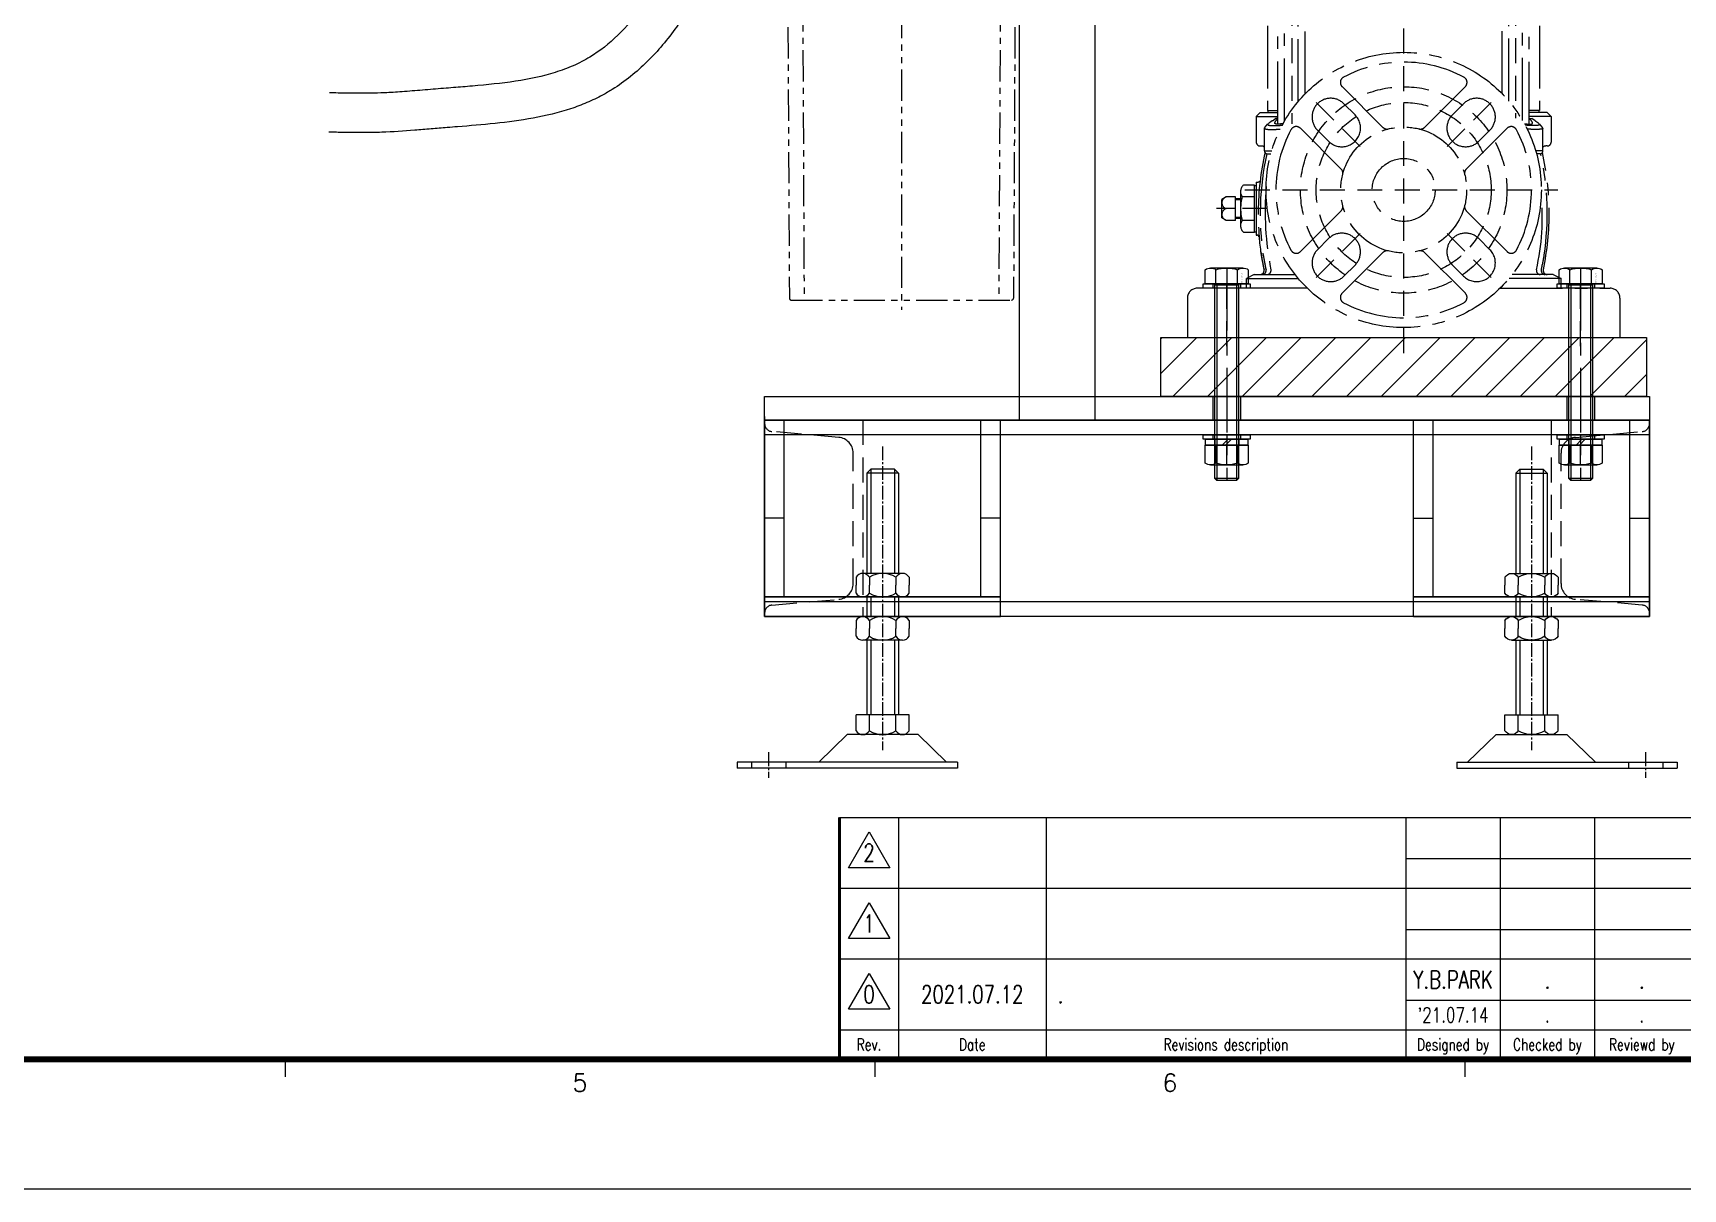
# Model space of a CAD drawing. Header units: millimetres. Extents: x 0 to 37514, y 0 to 8910.
# Drawn here: x 36159 to 36998, y 0 to 588 of the extents above; entities that cross this region are included whole.
import ezdxf
from ezdxf.enums import TextEntityAlignment as Align

# ---------------------------------------------------------------- set-up
doc = ezdxf.new("R2010")
doc.units = ezdxf.units.MM
for name, pattern in [('CENTER', [50.8, 31.75, -6.35, 6.35, -6.35]), ('CENTER1', [10, 7, -1, 1, -1]), ('DASHED', [19.05, 12.7, -6.35]), ('HIDDEN', [9.525, 6.35, -3.175]), ('HIDDEN2', [4.7625, 3.175, -1.5875]), ('HIDDENX2', [19.05, 12.7, -6.35]), ('PHANTOM2', [31.75, 15.875, -3.175, 3.175, -3.175, 3.175, -3.175])]:
    doc.linetypes.add(name, pattern=pattern)
for name, color, linetype in [('1', 1, 'CENTER'), ('2', 2, 'DASHED'), ('BOM-T', 4, 'Continuous'), ('CENTER', 1, 'CENTER'), ('CL', 1, 'CENTER'), ('HIDDEN', 2, 'HIDDEN'), ('SHEET', 3, 'Continuous'), ('THIN', 3, 'Continuous')]:
    doc.layers.add(name, color=color, linetype=linetype)
doc.layers.add('외형선', color=3, linetype='Continuous', lineweight=30)
doc.styles.add('HYUNDAI-STEEL', font='romans.shx', dxfattribs={"width": 0.75, "bigfont": 'whgtxt.shx'})
doc.styles.get("Standard").update_dxf_attribs({"font": 'ISOCP.SHX', "bigfont": 'WHGTXT.SHX'})

# ---------------------------------------------------------------- blocks, each defined once
blk = doc.blocks.new('A$C5A5F5954')
at = {"layer": '1'}
for p, q in [((-174, 108.59), (-174, 260.98)), ((-170.54, 110.14), (-170.54, 260.98)), ((-163.61, 120.01), (-163.61, 260.98)), ((-160.15, 123.84), (-160.15, 260.98)), ((-60, 123.99), (-60, 260.98)), ((-56.54, 120.19), (-56.54, 260.98)), ((-49.61, 110.4), (-49.61, 260.98)), ((-46.15, 108.47), (-46.15, 260.98)), ((-179.27, 260), (-179.27, 115.35)), ((-40.87, 260), (-40.87, 115.35)), ((-141.35, 127.56), (-120.62, 106.83)), ((-78.65, 127.56), (-99.38, 106.83)), ((-140.41, 118.84), (-134.75, 113.18)), ((-79.59, 118.84), (-85.25, 113.18)), ((-183, 114.35), (-185, 112.35)), ((-185, 112.35), (-185, 99.35)), ((-185, 112.35), (-174, 112.35)), ((-183, 114.35), (-174, 114.35)), ((-179.27, 115.35), (-174, 115.35)), ((-178.97, 114.35), (-178.97, 115.35)), ((-176.8, 110.23), (-175.16, 111.35)), ((-174, 111.35), (-175.16, 111.35)), ((-46.16, 111.35), (-44.84, 111.35)), ((-40.87, 115.35), (-46.15, 115.35)), ((-37, 114.35), (-46.15, 114.35)), ((-35, 112.35), (-46.15, 112.35)), ((-43.2, 110.23), (-44.84, 111.35)), ((-41.07, 114.35), (-41.07, 115.35)), ((-35, 112.35), (-37, 114.35)), ((-35, 112.35), (-35, 99.35)), ((-180.82, 94.85), (-180.82, 106.41)), ((-180.73, 106.6), (-179.05, 108.59)), ((-162.56, 106.35), (-141.83, 85.62)), ((-153.84, 105.41), (-148.18, 99.75)), ((-57.44, 106.35), (-78.17, 85.62)), ((-66.16, 105.41), (-71.82, 99.75)), ((-39.27, 106.6), (-40.95, 108.59)), ((-39.18, 94.85), (-39.18, 106.41)), ((-183, 97.35), (-182.25, 97.35)), ((-180.82, 94.85), (-177.13, 94.85)), ((-179.32, 93.35), (-177.55, 93.35)), ((-39.18, 94.85), (-42.87, 94.85)), ((-40.68, 93.35), (-42.45, 93.35)), ((-37, 97.35), (-37.75, 97.35)), ((-185.96, 77.5), (-191.44, 77.5)), ((-185.96, 53.5), (-185.96, 77.5)), ((-185.96, 77.25), (-185, 77.25)), ((-185, 79), (-185, 52)), ((-185, 79), (-184.35, 79)), ((-200.33, 71.5), (-202.46, 70.1)), ((-202.46, 60.9), (-202.46, 70.1)), ((-195.46, 71.5), (-200.33, 71.5)), ((-195.46, 59.5), (-195.46, 71.5)), ((-192.96, 70.5), (-195.46, 70.5)), ((-192.96, 70), (-195.46, 70)), ((-192.96, 74.59), (-192.96, 56.41)), ((-185.96, 71.5), (-192.12, 71.5)), ((-200.33, 59.5), (-202.46, 60.9)), ((-195.46, 59.5), (-200.33, 59.5)), ((-195.46, 65.5), (-200.28, 65.5)), ((-192.96, 61), (-195.46, 61)), ((-192.96, 60.5), (-195.46, 60.5)), ((-185.96, 59.5), (-192.12, 59.5)), ((-162.56, 43.65), (-141.83, 64.38)), ((-57.44, 43.65), (-78.17, 64.38)), ((-191.44, 53.5), (-185.96, 53.5)), ((-185.96, 53.75), (-185, 53.75)), ((-185, 52), (-184.59, 52)), ((-153.84, 44.59), (-148.18, 50.25)), ((-141.35, 22.44), (-120.62, 43.17)), ((-78.65, 22.44), (-99.38, 43.17)), ((-66.16, 44.59), (-71.82, 50.25)), ((-140.41, 31.16), (-134.75, 36.82)), ((-79.59, 31.16), (-85.25, 36.82)), ((-186, 32), (-190, 30)), ((-190, 25), (-190, 30)), ((-190, 30), (-163.62, 30)), ((-186, 32), (-165.24, 32)), ((-30, 30), (-56.38, 30)), ((-34, 32), (-54.76, 32)), ((-34, 32), (-30, 30)), ((-30, 25), (-30, 30)), ((-220, 20), (-220, 0)), ((-158.99, 25), (-215, 25)), ((-61.01, 25), (-5, 25)), ((0, 20), (0, 0)), ((-220, 0), (0, 0))]:
    blk.add_line(p, q, dxfattribs=at)
for radius in [70, 32, 16]:
    blk.add_circle((-110, 75), radius, dxfattribs=at)
for centre, radius, start, end in [((-110, 75), 65, 61.87727, 118.12273), ((-139.22, 129.68), 3, 118.12273, 225), ((-80.78, 129.68), 3, 315, 61.87727), ((-147.12, 112.12), 9.5, 45, 225), ((-72.88, 112.12), 9.5, 315, 135), ((-141.47, 106.47), 9.5, 225, 45), ((-78.53, 106.47), 9.5, 135, 315), ((-110, 75), 65, 151.87727, 208.12273), ((-164.68, 104.22), 3, 45, 151.87727), ((-118.5, 108.95), 3, 225, 284.05028), ((-101.5, 108.95), 3, 255.94972, 315), ((-55.32, 104.22), 3, 28.12273, 135), ((-110, 75), 65, 331.87727, 28.12273), ((-183, 99.35), 2, 180, 270), ((-44.6, 63.09), 139.4, 167.2013, 191.8596), ((-40.13, 62.76), 142.85, 167.61959, 188.44108), ((-182.25, 95.35), 2, 44.19576, 90), ((-179.32, 94.85), 1.5, 180, 270), ((-64, 65.35), 120, 165.76488, 165.76891), ((-40.68, 94.85), 1.5, 270, 0), ((-179.87, 62.76), 142.85, 351.55892, 12.38041), ((-156, 65.35), 120, 14.23109, 14.23512), ((-175.4, 63.09), 139.4, 348.1404, 12.7987), ((-37.75, 95.35), 2, 90, 135.80424), ((-37, 99.35), 2, 270, 0), ((-143.95, 83.5), 3, 345.94972, 45), ((-76.05, 83.5), 3, 135, 194.05028), ((-188.55, 74.13), 4.44, 130.6216, 216.41803), ((-184.35, 81), 2, 270, 311.22574), ((-31.64, 64.06), 148.84, 175.13914, 191.47645), ((-199.38, 68.45), 3.09, 104.32264, 253.09012), ((-171.17, 65.5), 21.79, 164.02054, 195.97946), ((-143.95, 66.5), 3, 315, 14.05028), ((-76.05, 66.5), 3, 165.94972, 225), ((-159.52, 61), 120, 347.21393, 5.4127), ((-199.38, 62.55), 3.09, 106.90988, 255.67736), ((-188.55, 56.87), 4.44, 143.58197, 229.3784), ((-184.59, 51), 1, 4.74083, 90.04851), ((-64, 61), 120, 184.74083, 192.78607), ((-141.47, 43.53), 9.5, 315, 135), ((-78.53, 43.53), 9.5, 45, 225), ((-164.68, 45.78), 3, 208.12273, 315), ((-147.12, 37.88), 9.5, 135, 315), ((-118.5, 41.05), 3, 75.94972, 135), ((-101.5, 41.05), 3, 45, 104.05028), ((-72.88, 37.88), 9.5, 225, 45), ((-55.32, 45.78), 3, 225, 331.87727), ((-182.97, 34), 2, 270, 12.78607), ((-181.96, 34), 2, 270, 12.78607), ((-62.98, 61), 120, 189.21109, 192.78607), ((-179.46, 34), 2, 270, 12.78607), ((-40.54, 34), 2, 167.21393, 270), ((-38.04, 34), 2, 167.21393, 270), ((-157.02, 61), 120, 347.21393, 350.78891), ((-37.03, 34), 2, 167.21393, 270), ((-215, 20), 5, 90, 180), ((-139.22, 20.32), 3, 135, 241.87727), ((-110, 75), 65, 241.87727, 298.12273), ((-80.78, 20.32), 3, 298.12273, 45), ((-5, 20), 5, 0, 90)]:
    blk.add_arc(centre, radius, start, end, dxfattribs=at)
for points, knots in [([(-176.8, 110.23), (-177.03, 110.07), (-177.7, 109.6), (-178.36, 109.12), (-178.79, 108.81)], [1.98215, 1.98215, 1.98215, 1.98215, 2.836297, 4.428283, 4.428283, 4.428283, 4.428283]), ([(-171.38, 108.65), (-171.95, 108.59), (-173.45, 108.48), (-176.28, 108.35), (-174.87, 110.4), (-174.2, 111.02), (-174, 111.2)], [10.143764, 10.143764, 10.143764, 10.143764, 11.731911, 14.021465, 15.962867, 16.813801, 16.813801, 16.813801, 16.813801]), ([(-48.62, 108.65), (-48.05, 108.59), (-46.55, 108.48), (-43.72, 108.35), (-45.19, 110.5), (-45.91, 111.13), (-46.16, 111.35)], [10.143764, 10.143764, 10.143764, 10.143764, 11.731911, 14.021465, 15.962867, 17.048128, 17.048128, 17.048128, 17.048128]), ([(-43.2, 110.23), (-42.97, 110.07), (-42.3, 109.6), (-41.64, 109.12), (-41.21, 108.81)], [1.98215, 1.98215, 1.98215, 1.98215, 2.836297, 4.428283, 4.428283, 4.428283, 4.428283]), ([(-180.82, 106.4), (-180.82, 106.38), (-180.81, 106.31), (-180.72, 106.21), (-180.59, 106.12), (-180.37, 106.03), (-180, 105.94), (-179.46, 105.86), (-178.79, 105.8), (-178, 105.77), (-177.09, 105.76), (-176.08, 105.77), (-174.98, 105.81), (-173.87, 105.87), (-173.13, 105.92), (-172.79, 105.95)], [0, 0, 0, 0, 0.042514, 0.233693, 0.364672, 0.525288, 0.941808, 1.488857, 2.164175, 2.962303, 3.873446, 4.88684, 5.992811, 7.181146, 8.213621, 8.213621, 8.213621, 8.213621]), ([(-179.05, 108.6), (-179.06, 108.58), (-179.09, 108.55), (-179.13, 108.48), (-179.16, 108.39), (-179.16, 108.27), (-179.08, 108.16), (-178.96, 108.07), (-178.78, 107.98), (-178.47, 107.89), (-178.01, 107.81), (-177.44, 107.75), (-176.77, 107.71), (-176, 107.7), (-175.15, 107.72), (-173.87, 107.77), (-172.73, 107.86), (-171.9, 107.94), (-171.76, 107.95)], [0, 0, 0, 0, 0.046087, 0.137499, 0.232861, 0.318425, 0.501363, 0.618943, 0.759695, 1.117899, 1.583314, 2.155254, 2.829782, 3.599048, 4.454249, 5.387434, 7.451267, 7.882342, 7.882342, 7.882342, 7.882342]), ([(-40.95, 108.6), (-40.94, 108.58), (-40.91, 108.55), (-40.87, 108.48), (-40.84, 108.39), (-40.84, 108.27), (-40.92, 108.16), (-41.04, 108.07), (-41.22, 107.98), (-41.53, 107.89), (-41.99, 107.81), (-42.56, 107.75), (-43.23, 107.71), (-44, 107.7), (-44.85, 107.72), (-46.13, 107.77), (-47.27, 107.86), (-48.1, 107.94), (-48.24, 107.95)], [0, 0, 0, 0, 0.046087, 0.137499, 0.232861, 0.318425, 0.501363, 0.618943, 0.759695, 1.117899, 1.583314, 2.155254, 2.829782, 3.599048, 4.454249, 5.387434, 7.451267, 7.882342, 7.882342, 7.882342, 7.882342]), ([(-39.18, 106.4), (-39.18, 106.38), (-39.19, 106.31), (-39.28, 106.21), (-39.41, 106.12), (-39.63, 106.03), (-40, 105.94), (-40.54, 105.86), (-41.21, 105.8), (-42, 105.77), (-42.91, 105.76), (-43.92, 105.77), (-45.02, 105.81), (-46.13, 105.87), (-46.87, 105.92), (-47.21, 105.95)], [0, 0, 0, 0, 0.042514, 0.233693, 0.364672, 0.525288, 0.941808, 1.488857, 2.164175, 2.962303, 3.873446, 4.88684, 5.992811, 7.181146, 8.213621, 8.213621, 8.213621, 8.213621])]:
    blk.add_open_spline(points, degree=3, knots=knots, dxfattribs=at)
for points in [[(-175.16, 111.35), (-175.16, 111.35), (-175.16, 111.35), (-175.16, 111.35)], [(-44.84, 111.35), (-44.84, 111.35), (-44.84, 111.35), (-44.84, 111.35)]]:
    blk.add_open_spline(points, degree=3, dxfattribs=at)
at = {"layer": '2'}
for p, q in [((-110, -8.06), (-110, 730.5)), ((-166.95, 266.42), (-166.95, 108.63)), ((-53.07, 266.42), (-53.07, 111.51)), ((-132.08, 97.08), (-157.31, 122.31)), ((-87.92, 97.08), (-62.69, 122.31)), ((-190.73, 75), (-31.57, 75)), ((-179.34, 65.5), (-205.25, 65.5)), ((-132.08, 52.92), (-157.31, 27.69)), ((-87.92, 52.92), (-62.69, 27.69)), ((-200, -4.48), (-200, 31.34)), ((-20, -4.48), (-20, 31.34))]:
    blk.add_line(p, q, dxfattribs=at)
for radius in [52.5, 44.5]:
    blk.add_circle((-110, 75), radius, dxfattribs=at)
blk = doc.blocks.new('A$C3E310DE3')
at = {"color": 1, "linetype": 'CENTER1'}
for p, q in [((-38, 163.53), (-38, 9.03)), ((-96, 8), (-96, -5))]:
    blk.add_line(p, q, dxfattribs=at)
at = {"color": 0, "linetype": 'Continuous'}
for p, q in [((-44, 152), (-46, 150)), ((-44, 152), (-44, 99)), ((-32, 152), (-44, 152)), ((-32, 152), (-32, 99)), ((-32, 152), (-30, 150)), ((-46, 150), (-46, 99)), ((-30, 150), (-46, 150)), ((-30, 150), (-30, 99)), ((-51.5, 97), (-51.5, 93)), ((-51.5, 89), (-51.5, 93)), ((-27.88, 99), (-48.12, 99)), ((-44.75, 97), (-44.75, 93)), ((-44.75, 89), (-44.75, 93)), ((-31.25, 97), (-31.25, 93)), ((-31.25, 89), (-31.25, 93)), ((-24.5, 97), (-24.5, 93)), ((-24.5, 89), (-24.5, 93)), ((-27.88, 87), (-48.12, 87)), ((-27.88, 77), (-48.12, 77)), ((-51.5, 75), (-51.5, 71)), ((-51.5, 67), (-51.5, 71)), ((-44.75, 75), (-44.75, 71)), ((-44.75, 67), (-44.75, 71)), ((-31.25, 75), (-31.25, 71)), ((-31.25, 67), (-31.25, 71)), ((-24.5, 75), (-24.5, 71)), ((-24.5, 67), (-24.5, 71)), ((-27.88, 65), (-48.12, 65)), ((-51.5, 19), (-51.5, 27)), ((-24.5, 27), (-51.5, 27)), ((-44.75, 19), (-44.75, 27)), ((-31.25, 19), (-31.25, 27)), ((-24.5, 19), (-24.5, 27)), ((-27.88, 17), (-48.12, 17))]:
    blk.add_line(p, q, dxfattribs=at).dxf.unprotected_set("ltscale", 0)
at = {"color": 0, "linetype": 'Continuous', "ltscale": 0.3}
for p, q in [((-46, 87), (-46, 77)), ((-44, 87), (-44, 77)), ((-32, 87), (-32, 77)), ((-30, 87), (-30, 77)), ((-46, 65), (-46, 27)), ((-44, 65), (-44, 27)), ((-32, 65), (-32, 27)), ((-30, 65), (-30, 27)), ((-56.03, 17), (-70.5, 3)), ((-19.97, 17), (-56.03, 17)), ((-19.97, 17), (-5.5, 3)), ((0, 3), (-112, 3)), ((-112, 3), (-112, 0)), ((0, 0), (-112, 0)), ((0, 3), (0, 0))]:
    blk.add_line(p, q, dxfattribs=at)
at = {"color": 0, "linetype": 'ByBlock', "ltscale": 0.3}
for p, q in [((-104.75, 3), (-104.75, 0)), ((-87.25, 3), (-87.25, 0))]:
    blk.add_line(p, q, dxfattribs=at)
at = {"color": 0, "linetype": 'Continuous'}
for centre, radius, start, end in [((-48.12, 95.15), 3.85, 28.69866, 151.30134), ((-38, 86.61), 12.39, 56.99128, 123.00872), ((-27.88, 95.15), 3.85, 28.69866, 151.30134), ((-48.12, 90.85), 3.85, 208.69866, 331.30134), ((-38, 99.39), 12.39, 236.99128, 303.00872), ((-27.88, 90.85), 3.85, 208.69866, 331.30134), ((-48.12, 73.15), 3.85, 28.69866, 151.30134), ((-38, 64.61), 12.39, 56.99128, 123.00872), ((-27.88, 73.15), 3.85, 28.69866, 151.30134), ((-48.12, 68.85), 3.85, 208.69866, 331.30134), ((-38, 77.39), 12.39, 236.99128, 303.00872), ((-27.88, 68.85), 3.85, 208.69866, 331.30134), ((-48.12, 20.85), 3.85, 208.69866, 331.30134), ((-38, 29.39), 12.39, 236.99128, 303.00872), ((-27.88, 20.85), 3.85, 208.69866, 331.30134)]:
    blk.add_arc(centre, radius, start, end, dxfattribs=at).dxf.unprotected_set("ltscale", 0)
blk = doc.blocks.new('A$C731B292C')
at = {"color": 3}
for p, q in [((-110, -90), (-110, 0)), ((-10, -90), (-10, 0)), ((0, -100), (0, 0)), ((-110, -50), (-120, -50)), ((0, -50), (-10, -50))]:
    blk.add_line(p, q, dxfattribs=at)
at = {"layer": '외형선'}
for p, q in [((-120, 0), (-120, -100)), ((0, 0), (-120, 0)), ((0, -90), (-120, -90)), ((0, -100), (-120, -100))]:
    blk.add_line(p, q, dxfattribs=at)
blk.add_blockref('A$C3E310DE3', (-22, -177))
blk = doc.blocks.new('A$C37EF7032')
h = blk.add_hatch()
h.set_pattern_fill('ANSI31', color=67, scale=100, style=0)
h.set_pattern_definition([(45, (-38359.874, 1601.391), (-8.8388348, 8.8388348), [])])
h.paths.add_polyline_path([(-247, 30), (-247, 0), (0, 0), (0, 30)])
at = {"color": 67}
blk.add_lwpolyline([(-247, 0), (-247, 30), (0, 30), (0, 0)], close=True, dxfattribs=at)
blk = doc.blocks.new('A$C62B1253A')
for p, q in [((2.23, 84.3), (-14.23, 84.3)), ((0, 75.6), (-12, 75.6)), ((-11.48, 76.3), (-11.48, 83.45)), ((-0.52, 76.3), (-0.52, 83.45)), ((-11.48, -5.8), (-11.48, -14.95)), ((-8.35, -5.8), (-5.35, -2.8)), ((-6.65, -5.8), (-3.65, -2.8)), ((-0.52, -5.8), (-0.52, -14.95)), ((-14.23, -15.8), (2.23, -15.8)), ((0, -22.75), (-12, -22.75))]:
    blk.add_line(p, q)
for points in [[(4.97, 76.3), (-16.97, 76.3), (-16.97, 83.45, -0.309401), (-11.48, 83.45, -0.154701), (-0.52, 83.45, -0.309401), (4.97, 83.45)], [(-16.97, -5.8), (4.97, -5.8), (4.97, -14.95, -0.309401), (-0.52, -14.95, -0.154701), (-11.48, -14.95, -0.309401), (-16.97, -14.95)]]:
    blk.add_lwpolyline(points, format="xyb", close=True)
for points in [[(6, 76.3), (6, 74), (-18, 74), (-18, 76.3)], [(6, -0.5), (6, -2.8), (-18, -2.8), (-18, -0.5)], [(4.75, -2.8), (4.75, -5.8), (-16.75, -5.8), (-16.75, -2.8)]]:
    blk.add_lwpolyline(points, close=True)
blk.add_lwpolyline([(0, 76.3), (0, -22.75), (-0.95, -23.7), (-11.05, -23.7), (-12, -22.75), (-12, 76.3)])
at = {"layer": 'CENTER'}
for p, q in [((-6, 84.3), (-6, -23.7)), ((-6, 76.3), (-6, 74)), ((-6, -0.5), (-6, -2.8)), ((-6, -2.8), (-6, -5.8)), ((-6, -15.8), (-6, -5.8))]:
    blk.add_line(p, q, dxfattribs=at)
at = {"layer": 'HIDDEN'}
for p, q in [((-13, 76.3), (-13, 74)), ((1, 76.3), (1, 74)), ((-13, -0.5), (-13, -2.8)), ((-12.1, -2.8), (-12.1, -5.8)), ((0.1, -2.8), (0.1, -5.8)), ((1, -0.5), (1, -2.8))]:
    blk.add_line(p, q, dxfattribs=at)
at = {"layer": 'THIN'}
for points in [[(-12, 76.3), (-11.05, 75.6), (-11.05, -23.7)], [(0, 76.3), (-0.95, 75.6), (-0.95, -23.7)]]:
    blk.add_lwpolyline(points, dxfattribs=at)
at = {"layer": 'BOM-T', "color": 4}
blk.add_text('M12X1.75-100L', height=0.6, rotation=270, dxfattribs=at).set_placement((1.7, 81.42), align=Align.MIDDLE_LEFT)
blk = doc.blocks.new('A$C6D6A0C94')
at = {"color": 2, "linetype": 'HIDDEN2'}
for p, q in [((-19.89, -2.14), (-25.89, -2.14)), ((-20.44, -4.14), (-25.35, -4.14))]:
    blk.add_line(p, q, dxfattribs=at)
for points in [[(-19.89, 22.86), (-20.44, 22.32), (-25.35, 22.32), (-25.89, 22.86)], [(-20.44, 22.32), (-20.44, -4.14), (-22.89, -5.56), (-25.35, -4.14), (-25.35, 22.32)]]:
    blk.add_lwpolyline(points, dxfattribs=at)
at = {"layer": 'CENTER'}
blk.add_line((-22.89, 27.86), (-22.89, -10.56), dxfattribs=at)
at = {"layer": 'THIN', "color": 2, "linetype": 'HIDDEN2'}
for points in [[(-25.35, -3.08), (-25.89, -2.14), (-25.89, 22.86)], [(-19.89, 22.86), (-19.89, -2.14), (-20.44, -3.08)]]:
    blk.add_lwpolyline(points, dxfattribs=at)
blk = doc.blocks.new('A$C5E9B3B67')
for p, q in [((125.68, 535.59), (125.68, 507.59)), ((126.68, 536.59), (140.68, 536.59)), ((137.02, 507.96), (143.35, 532.34)), ((141.68, 535.59), (141.68, 525.91)), ((146.25, 534.59), (179.61, 534.59)), ((182.51, 532.34), (188.83, 507.96)), ((184.18, 535.59), (184.18, 525.91)), ((199.18, 536.59), (185.18, 536.59)), ((200.18, 535.59), (200.18, 507.59)), ((98.43, 506.59), (98.43, 490.59)), ((99.43, 507.59), (136.95, 507.59)), ((136.93, 489.59), (136.93, 507.21)), ((188.9, 507.59), (226.43, 507.59)), ((188.93, 507.21), (188.93, 489.59)), ((227.43, 490.59), (227.43, 506.59)), ((99.43, 489.59), (226.43, 489.59))]:
    blk.add_line(p, q)
at = {"color": 6, "linetype": 'PHANTOM2'}
for p, q in [((96.68, 488.59), (96.68, 453.59)), ((97.68, 489.59), (228.18, 489.59)), ((162.93, 494.59), (162.93, -40.41)), ((229.18, 488.59), (229.18, 453.59)), ((97.68, 452.59), (227.43, 452.59)), ((103.43, 452.59), (105.92, -34.42)), ((103.43, 452.59), (108.12, 447.9)), ((222.43, 452.59), (217.74, 447.9)), ((222.43, 452.59), (219.93, -34.42)), ((228.43, 452.59), (222.43, 452.59)), ((111.05, 440.88), (113.43, -35.41)), ((214.81, 440.88), (212.43, -35.41)), ((106.92, -35.41), (218.93, -35.41))]:
    blk.add_line(p, q, dxfattribs=at)
blk.add_lwpolyline([(157.43, 534.59), (157.43, 539.59, -0.414214), (158.43, 540.59), (167.43, 540.59, -0.414214), (168.43, 539.59), (168.43, 534.59)], format="xyb")
for radius in [15.5, 9.5]:
    blk.add_circle((162.93, 509.59), radius)
for centre, radius, start, end in [((126.68, 535.59), 1, 90, 180), ((140.68, 535.59), 1, 360, 90), ((146.25, 531.59), 3, 90, 165.46554), ((179.61, 531.59), 3, 14.53446, 90), ((185.18, 535.59), 1, 90, 180), ((199.18, 535.59), 1, 0, 90), ((99.43, 506.59), 1, 90, 180), ((185.93, 507.21), 3, 0, 14.53446), ((226.43, 506.59), 1, 0, 90), ((99.43, 490.59), 1, 180, 270), ((226.43, 490.59), 1, 270, 0)]:
    blk.add_arc(centre, radius, start, end)
for centre, radius, start, end in [((97.68, 488.59), 1, 90, 180), ((228.18, 488.59), 1, 0, 90), ((97.68, 453.59), 1, 180, 270), ((228.18, 453.59), 1, 270, 0), ((101.05, 440.83), 10, 0.29352, 45), ((224.81, 440.83), 10, 135, 179.70648), ((106.92, -34.41), 1, 180.29352, 270), ((218.93, -34.41), 1, 270, 359.70648)]:
    blk.add_arc(centre, radius, start, end, dxfattribs=at)
at = {"layer": 'CENTER', "linetype": 'CENTER1'}
for p, q in [((162.93, 521.79), (162.93, 497.39)), ((150.73, 509.59), (175.13, 509.59))]:
    blk.add_line(p, q, dxfattribs=at)
at = {"layer": 'THIN'}
blk.add_arc((162.93, 509.59), 10.48, 255, 165, dxfattribs=at)
blk.add_blockref('A$C6D6A0C94', (156.57, 513.73))
at = {"xscale": -1}
blk.add_blockref('A$C6D6A0C94', (169.28, 513.73), dxfattribs=at)
blk = doc.blocks.new('A$C3DF8670C')
at = {"color": 4}
blk.add_lwpolyline([(60, 611.01), (98.37, 611.01), (98.37, -62), (60, -62)], close=True, dxfattribs=at)
at = {"color": 5}
for points, knots in [([(-75.8, 403.41, 0), (-75.8, 395.46, 0), (-75.79, 387.52, 0), (-75.74, 373.43, 0), (-75.7, 367.27, 0), (-75.59, 356.87, 0), (-75.54, 352.62, 0), (-75.41, 344.73, 0), (-75.34, 341.1, 0), (-75.18, 333.81, 0), (-75.1, 330.16, 0), (-74.86, 319.2, 0), (-74.72, 311.86, 0), (-74.52, 289.69, 0), (-74.71, 274.78, 0), (-76.84, 244.7, 0), (-78.78, 229.53, 0), (-83.34, 209.01, 0), (-84.67, 203.75, 0), (-89.26, 187.94, 0), (-93.09, 177.33, 0), (-102.44, 156.84, 0), (-107.96, 146.95, 0), (-118.89, 131.57, 0), (-123.82, 125.67, 0), (-134.67, 114.96, 0), (-140.6, 110.17, 0), (-148.67, 105.12, 0), (-150.33, 104.15, 0), (-153.32, 102.53, 0), (-154.65, 101.86, 0), (-157.31, 100.58, 0), (-158.65, 99.97, 0), (-162.71, 98.25, 0), (-165.46, 97.22, 0), (-174.49, 94.23, 0), (-180.88, 92.7, 0), (-193.76, 90.33, 0), (-200.24, 89.49, 0), (-213.11, 88.14, 0), (-219.51, 87.64, 0), (-227.51, 87.01, 0), (-229.24, 86.87, 0), (-232.34, 86.62, 0), (-233.71, 86.51, 0), (-236.47, 86.28, 0), (-237.85, 86.16, 0), (-241.99, 85.81, 0), (-244.76, 85.58, 0), (-253.08, 84.92, 0), (-258.67, 84.54, 0), (-265.86, 84.27, 0), (-267.39, 84.22, 0), (-270.2, 84.17, 0), (-271.48, 84.15, 0), (-274.02, 84.14, 0), (-275.29, 84.14, 0), (-279.06, 84.17, 0), (-281.55, 84.21, 0), (-285.1, 84.27, 0), (-286.18, 84.28, 0), (-288.34, 84.32, 0), (-289.42, 84.34, 0), (-290.73, 84.35, 0), (-290.97, 84.36, 0), (-291.2, 84.36, 0)], [3.584798, 3.584798, 3.584798, 3.584798, 27.424274, 27.424274, 45.954687, 45.954687, 58.787153, 58.787153, 69.76848, 69.76848, 80.749808, 80.749808, 102.712462, 102.712462, 146.847092, 146.847092, 190.981722, 190.981722, 206.140023, 206.140023, 236.456626, 236.456626, 266.773228, 266.773228, 287.783119, 287.783119, 308.793011, 308.793011, 314.083275, 314.083275, 318.162077, 318.162077, 322.240879, 322.240879, 330.398483, 330.398483, 348.792581, 348.792581, 367.186679, 367.186679, 385.580778, 385.580778, 390.699519, 390.699519, 394.823128, 394.823128, 398.946737, 398.946737, 407.193956, 407.193956, 423.688393, 423.688393, 428.132015, 428.132015, 431.813153, 431.813153, 435.494291, 435.494291, 442.856566, 442.856566, 446.108901, 446.108901, 449.361237, 449.361237, 450.059495, 450.059495, 450.059495, 450.059495]), ([(-95.8, 403.36, 0), (-95.8, 394.78, 0), (-95.79, 386.2, 0), (-95.73, 371.35, 0), (-95.68, 365.09, 0), (-95.57, 354.94, 0), (-95.52, 351.03, 0), (-95.35, 340.92, 0), (-95.21, 334.72, 0), (-94.94, 322.39, 0), (-94.81, 316.24, 0), (-94.55, 297.89, 0), (-94.56, 285.74, 0), (-95.52, 261.61, 0), (-96.49, 249.62, 0), (-99.95, 225.76, 0), (-102.45, 213.88, 0), (-108.89, 192.41, 0), (-112.47, 182.81, 0), (-121.02, 164.56, 0), (-125.99, 155.92, 0), (-135.5, 142.88, 0), (-139.69, 138, 0), (-148.65, 129.39, 0), (-153.42, 125.66, 0), (-159.83, 121.76, 0), (-161.2, 120.99, 0), (-164.01, 119.53, 0), (-165.44, 118.84, 0), (-169.85, 116.91, 0), (-172.92, 115.78, 0), (-182.42, 112.8, 0), (-189.21, 111.37, 0), (-203.37, 109.2, 0), (-210.75, 108.46, 0), (-221.43, 107.55, 0), (-224.66, 107.3, 0), (-229.55, 106.91, 0), (-231.2, 106.78, 0), (-234.66, 106.5, 0), (-236.46, 106.35, 0), (-240.02, 106.05, 0), (-241.79, 105.9, 0), (-247.06, 105.46, 0), (-250.53, 105.18, 0), (-256.97, 104.72, 0), (-259.95, 104.54, 0), (-265.29, 104.29, 0), (-267.65, 104.22, 0), (-271.02, 104.16, 0), (-272.04, 104.15, 0), (-274.09, 104.14, 0), (-275.12, 104.14, 0), (-278.23, 104.16, 0), (-280.32, 104.19, 0), (-283.8, 104.25, 0), (-285.16, 104.27, 0), (-288, 104.32, 0), (-289.45, 104.34, 0), (-290.9, 104.36, 0)], [3.624865, 3.624865, 3.624865, 3.624865, 29.328312, 29.328312, 48.029612, 48.029612, 59.688737, 59.688737, 78.260008, 78.260008, 96.831279, 96.831279, 133.97382, 133.97382, 171.116361, 171.116361, 208.258902, 208.258902, 238.322858, 238.322858, 268.386813, 268.386813, 289.149068, 289.149068, 309.911323, 309.911323, 315.499351, 315.499351, 321.087379, 321.087379, 332.263434, 332.263434, 354.441861, 354.441861, 376.620289, 376.620289, 386.127026, 386.127026, 390.991101, 390.991101, 396.283075, 396.283075, 401.57505, 401.57505, 412.158998, 412.158998, 421.426746, 421.426746, 428.841625, 428.841625, 432.034959, 432.034959, 435.228293, 435.228293, 441.614962, 441.614962, 445.705667, 445.705667, 450.059495, 450.059495, 450.059495, 450.059495])]:
    blk.add_open_spline(points, degree=3, knots=knots, dxfattribs=at)
blk.add_blockref('A$C5E9B3B67', (-162.93, 34.42))
blk = doc.blocks.new('HYUNDAI-STEEL_A1-OUT')
at = {"layer": 'Defpoints', "linetype": 'Continuous', "lineweight": 0}
blk.add_lwpolyline([(841, 594), (0, 594), (0, 0), (841, 0)], close=True, dxfattribs=at)
at = {"layer": 'SHEET', "color": 7}
for p, q in [((526, 63), (686, 63)), ((536, 63), (536, 22)), ((561, 63), (561, 22)), ((622, 63), (622, 22)), ((638, 63), (638, 22)), ((654, 63), (654, 22)), ((622, 56), (686, 56)), ((526, 51), (686, 51)), ((622, 44), (686, 44)), ((526, 39), (686, 39)), ((622, 32), (686, 32)), ((526, 27), (686, 27))]:
    blk.add_line(p, q, dxfattribs=at)
at = {"layer": 'SHEET', "color": 3, "linetype": 'Continuous', "lineweight": 0}
for p, q in [((432, 22), (432, 19)), ((532, 22), (532, 19)), ((632, 22), (632, 19))]:
    blk.add_line(p, q, dxfattribs=at)
at = {"layer": 'SHEET', "color": 4, "linetype": 'Continuous', "lineweight": 0, "const_width": 1, "flags": 128}
blk.add_lwpolyline([(829, 22), (829, 572), (32, 572), (32, 22), (829, 22)], dxfattribs=at)
at = {"layer": 'SHEET', "color": 4, "const_width": 0.5}
blk.add_lwpolyline([(526, 63), (526, 22), (829, 22), (829, 104), (686, 104), (686, 22)], dxfattribs=at)
at = {"layer": 'SHEET', "color": 7, "lineweight": 0}
for points in [[(531, 60.53), (534.5, 54.47), (527.5, 54.47)], [(531, 48.53), (534.5, 42.47), (527.5, 42.47)], [(531, 36.53), (534.5, 30.47), (527.5, 30.47)]]:
    blk.add_lwpolyline(points, close=True, dxfattribs=at)
at = {"layer": 'SHEET', "color": 2, "style": 'HYUNDAI-STEEL', "width": 0.75}
for s, p in [('2', (531, 57)), ('1', (531, 45)), ('0', (531, 33))]:
    blk.add_text(s, height=3, dxfattribs=at).set_placement(p, align=Align.MIDDLE_CENTER)
at = {"layer": 'SHEET', "color": 7, "linetype": 'Continuous', "lineweight": 0, "style": 'HYUNDAI-STEEL', "width": 0.75}
for s, p in [('Rev.', (531, 24.5)), ('Date', (548.5, 24.5)), ('Revisions description', (591.5, 24.5)), ('Designed by', (630, 24.5)), ('Checked by', (646, 24.5)), ('Reviewd by', (662, 24.5))]:
    blk.add_text(s, height=2, dxfattribs=at).set_placement(p, align=Align.MIDDLE_CENTER)
at = {"layer": 'SHEET', "color": 2, "linetype": 'Continuous', "lineweight": 0, "style": 'HYUNDAI-STEEL'}
for s, p in [('5', (482, 18)), ('6', (582, 18))]:
    blk.add_text(s, height=3, dxfattribs=at).set_placement(p, align=Align.MIDDLE_CENTER)

msp = doc.modelspace()

# ---------------------------------------------------------------- linework, layer by layer
at = {"color": 1, "linetype": 'CENTER1'}
for p, q in [((36766.106, 409.4), (36766.106, 384.756)), ((36946.106, 409.4), (36946.106, 384.756))]:
    msp.add_line(p, q, dxfattribs=at)
at = {"color": 6}
for p, q in [((36981.106, 383.578), (36531.106, 383.578)), ((36981.106, 298.578), (36531.106, 298.578))]:
    msp.add_line(p, q, dxfattribs=at)
at = {"color": 222}
msp.add_lwpolyline([(36531.106, 391.078), (36531.106, 403.078), (36981.106, 403.078), (36981.106, 391.078)], close=True, dxfattribs=at)
at = {"color": 6, "elevation": 5491.405}
msp.add_lwpolyline([(36531.106, 392.944), (36531.106, 391.078)], dxfattribs=at)
at = {"color": 6}
msp.add_lwpolyline([(36981.106, 291.078), (36531.106, 291.078), (36531.106, 391.078), (36981.106, 391.078), (36981.106, 291.078)], dxfattribs=at)
at = {"color": 2, "linetype": 'HIDDENX2'}
for points in [[(36581.106, 291.078), (36531.106, 291.078), (36531.106, 292.944, -0.3888787), (36534.757, 296.929), (36568.803, 299.907, 0.3888787), (36576.106, 307.877), (36576.106, 374.279, 0.3888787), (36568.803, 382.248), (36534.757, 385.227, -0.3888787), (36531.106, 389.212), (36531.106, 391.078), (36581.106, 391.078), (36581.106, 291.078)], [(36931.106, 291.078), (36981.106, 291.078), (36981.106, 292.944, 0.3888787), (36977.454, 296.929), (36943.408, 299.907, -0.3888787), (36936.106, 307.877), (36936.106, 374.279, -0.3888787), (36943.408, 382.248), (36977.454, 385.227, 0.3888787), (36981.106, 389.212), (36981.106, 391.078), (36931.106, 391.078), (36931.106, 291.078)]]:
    msp.add_lwpolyline(points, format="xyb", dxfattribs=at)
at = {"layer": 'CL', "color": 222, "linetype": 'HIDDENX2'}
for p, q in [((36759.106, 403.078), (36759.106, 391.078)), ((36773.106, 403.078), (36773.106, 391.078)), ((36939.106, 403.078), (36939.106, 391.078)), ((36953.106, 403.078), (36953.106, 391.078))]:
    msp.add_line(p, q, dxfattribs=at)

# ---------------------------------------------------------------- block references
for name, p in [('A$C5A5F5954', (36966.106, 433.078)), ('A$C3DF8670C', (36600.676, 453.078)), ('A$C62B1253A', (36772.106, 384.078)), ('A$C62B1253A', (36952.106, 384.078)), ('A$C37EF7032', (36979.606, 403.078)), ('A$C731B292C', (36651.106, 391.078))]:
    msp.add_blockref(name, p)
at = {"xscale": -1}
msp.add_blockref('A$C731B292C', (36861.106, 391.078), dxfattribs=at)
at = {"layer": 'SHEET', "xscale": 3, "yscale": 3, "zscale": 3}
msp.add_blockref('HYUNDAI-STEEL_A1-OUT', (34991.197, 0), dxfattribs=at)

# ---------------------------------------------------------------- texts
at = {"layer": 'SHEET', "color": 2, "style": 'HYUNDAI-STEEL', "width": 0.75}
for s, height, p in [('Y.B.PARK', 9, (36881.197, 106.5)), ('2021.07.12', 9, (36636.697, 99)), ('.', 9, (36929.197, 106.5)), ('.', 9, (36977.197, 106.5)), ("'21.07.14", 7.5, (36881.197, 88.5)), ('.', 7.5, (36929.197, 88.5)), ('.', 7.5, (36977.197, 88.5))]:
    msp.add_text(s, height=height, dxfattribs=at).set_placement(p, align=Align.MIDDLE_CENTER)
msp.add_text('.', height=9, dxfattribs=at).set_placement((36680.197, 99), align=Align.MIDDLE_LEFT)

doc.saveas('drawing.dxf')
